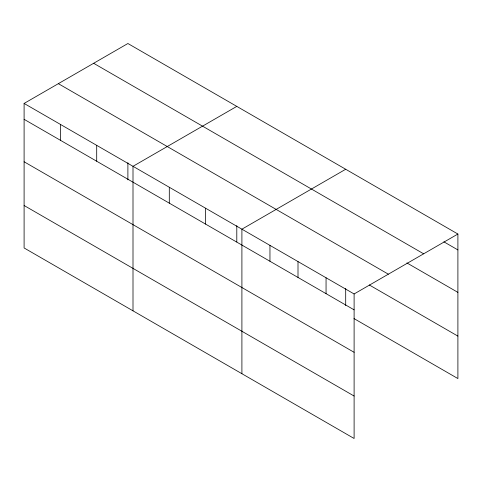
<?xml version="1.0" encoding="UTF-8"?>
<svg xmlns="http://www.w3.org/2000/svg" width="482" height="482" viewBox="0 0 482 482"><rect width="100%" height="100%" fill="white"/><g stroke="black" fill="none" stroke-linecap="round" stroke-linejoin="round"><path stroke-width="0.72" d="M354.107 352.3L354.107 293.96L24.1 103.437L24.1 247.965L354.107 438.487L354.107 352.3L24.1 161.771M353.987 318.572L457.9 378.563L457.9 234.035L127.893 43.513L24.1 103.437M236.795 106.383L133.002 166.308L133.002 310.836M345.696 169.26L241.904 229.185L241.904 373.713M354.107 293.96L457.9 234.035M443.874 241.825L457.9 249.923M93.641 63.287L423.648 253.815M406.898 262.925L457.9 292.375M58.352 83.663L388.359 274.186M369.284 284.952L457.9 336.111M24.1 119.319L354.107 309.848M24.1 205.513L354.107 396.035M345.696 288.465L345.696 305.594M326.055 277.771L326.055 293.652M298.003 261.575L298.003 277.457M269.956 245.38L269.956 261.262M236.795 225.588L236.795 241.976M205.603 208.224L205.603 224.106M169.303 187.269L169.303 203.151M127.893 162.717L127.893 179.846M96.701 145.353L96.701 161.235M60.401 124.392L60.401 140.274"/></g></svg>
